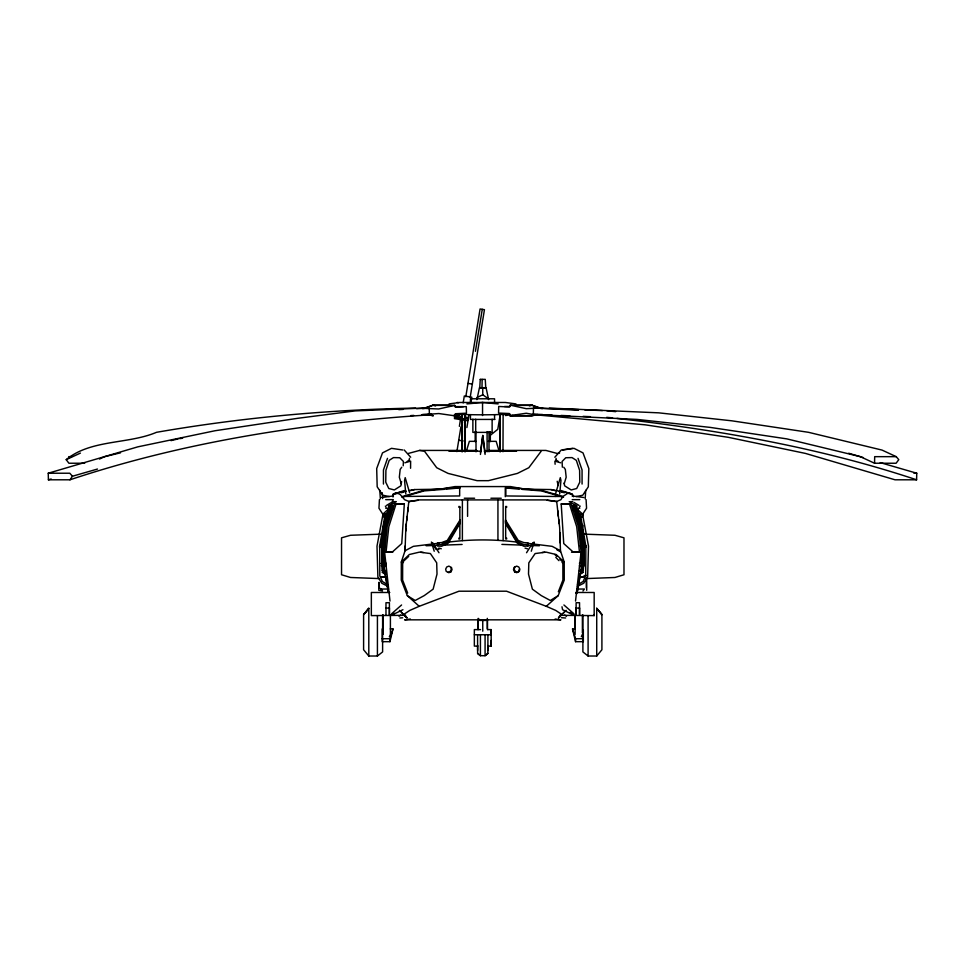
<?xml version="1.0" encoding="UTF-8"?>
<svg xmlns="http://www.w3.org/2000/svg" width="965" height="965" viewBox="0 0 965 965"><rect width="100%" height="100%" fill="white"/><g stroke="black" fill="none" stroke-linecap="round" stroke-linejoin="round"><path stroke-width="1.45" d="M383.117 634.379L383.117 614.886M383.443 484.068L383.455 469.955L387.496 458.339M390.403 614.886L390.403 634.379L389.329 636.719M477.615 650.482L477.615 645.513M478.242 628.77L478.242 618.336M482.753 631.182L482.753 620.748M487.277 628.77L487.277 618.336M487.88 650.47L487.88 645.501M487.916 646.104L491.173 646.104L491.173 629.602L487.916 629.602M575.116 634.379L575.116 614.886M579.543 608.022L579.543 614.536L579.543 602.715L576.117 602.715L576.117 614.536L576.117 608.022M582.39 632.883L582.39 614.886M482.005 387.858L482.126 379.366M393.02 497.023L393.057 494.309L395.119 493.272L406.241 491.149M874.543 463.236L874.688 456.662L896.232 456.662L898.777 459.666L896.099 463.236L874.543 463.236L860.358 456.662L786.801 438.882L710.119 427.386L637.045 419.413L533.331 414.468L526.227 413.249L510.015 415.638L509.267 413.527L498.555 413.056L498.7 406.482L509.411 406.953L510.244 405.167L532.101 405.167L542.185 408.69L542.595 407.893L526.323 408.69L510.244 405.167M537.734 414.998L645.223 424.829L728.201 437.302L805.461 453.417L895.038 479.798L916.593 479.798L916.75 473.224L880.249 462.621M581.413 562.064L581.593 556.13M579.808 577.577L581.075 570.448L581.774 547.131M582.788 547.143L582.052 570.448L583.174 546.926M579.953 570.448L583.101 570.448L583.801 547.143M405.095 550.267L405.252 545.852M405.758 531.1L405.855 528.144M582.848 546.998L582.341 563.246L583.137 546.841M583.861 546.998L583.367 563.246L583.548 560.472M560.906 614.765L560.906 613.849L555.731 610.423L546.299 606.309L506.541 591.207L458.978 591.207L419.22 606.309L407.339 595.67L401.271 580.098L401.307 562.064L405.047 550.762L405.855 527.529L408.834 501.45L404.637 499.713L400.173 494.502L397.737 493.272L395.119 493.272M584.308 546.781L583.282 570.086L584.332 546.745L583.475 565.357M583.33 551.208L583.535 546.829M583.101 570.448L584.199 546.926M403.225 465.781L403.418 461.487L399.739 457.736L393.479 457.591L389.185 460.353L385.904 470.329L385.747 482.162L388.798 488.507L394.335 489.955L400.873 485.817L401.609 481.535M379.414 499.641L378.956 508.229L382.828 514.188L383.238 517.071M585.164 498.881L585.719 490.317M576.865 590.978L576.998 589.277M385.035 545.478L384.878 547.312L379.571 547.312L379.571 545.478M559.712 493.959L560.955 480.437L560.315 477.639L555.514 493.959M409.184 461.27L409.462 458.315M381.247 545.442L383.177 527.831M382.273 545.442L384.36 526.371L388.039 512.487M575.526 601.062L581.099 551.859L578.276 526.359L570.99 503.742L561.184 503.754L563.753 543.572L572.981 551.847L580.93 551.847M381.296 545.466L383.407 526.371L386.724 513.573M382.321 545.466L384.432 526.371L388.4 511.004M406.024 526.673L406.362 523.73M406.687 520.786L407.182 516.371M407.676 511.957L408.171 507.542M383.829 544.381L385.976 526.251L390.174 510.823M480.437 454.443L482.753 435.468L485.069 452.621M383.696 545.671L386.096 526.371L392.128 505.527M480.449 452.621L482.753 435.468L485.081 454.443M454.841 416.265L454.455 418.617L467.494 420.728L467.868 418.388L464.997 417.917M457.374 414.226L456.143 417.881L457.651 414.443M459.376 426.325L460.956 416.615M463.176 402.924L464.31 395.988L471.825 397.206L470.92 402.767M456.879 451.62L460.908 426.844M465.793 396.784L480.075 308.981L484.442 309.681L470.16 397.496M475.431 351.308L482.259 309.331M464.623 431.572L465.275 427.555M466.891 427.555L468.918 415.107M499.894 416.566L497.783 429.304L489.689 435.782M582.643 527.397L582.993 525.286M576.612 590.978L576.949 589.036L584.452 589.036L582.969 590.978M577.311 591.714L577.818 588.831M577.094 592.353L581.075 570.448M576.829 593.656L581.027 570.448M476.927 399.643L479.448 387.689L486.07 387.677L488.592 399.643M382.176 628.903L382.176 641.677L389.944 641.677L392.984 628.903L390.282 628.903M389.474 506.83L388.762 509.713L389.474 509.713L390.68 505.491L392.791 505.491M389.16 511.004L384.89 526.371L382.623 545.635L384.975 526.371L389.51 509.713M514.731 567.094L514.176 569.314L515.286 571.497L517.421 572.341M518.615 571.726L519.17 569.507M387.725 512.487L383.949 526.371L381.609 545.635L383.949 526.371L387.496 513.573M390.089 515.262L391.223 511.1M386.277 524.851L387.435 520.642M389.667 505.491L388.485 509.713L387.701 509.713M391.609 509.713L392.393 506.89M564.199 483.815L566.178 477.205L565.333 469.436L563.777 467.229M466.469 450.788L469.364 441.343L475.998 441.343M531.281 551.232L534.115 542.041L531.703 545.78M389.944 641.677L389.944 638.721L392.984 628.903M558.349 591.774L562.897 580.098L562.86 562.064L559.845 559.23M546.299 606.309L558.18 595.67L564.248 580.098L564.211 562.064L560.472 550.762L559.652 527.529L556.684 501.45L560.87 499.713L562.969 496.468L567.77 493.272L572.45 494.309L573.548 496.758M581.328 636.719L582.39 634.379M391.597 503.32L393.31 499.641L385.711 499.641M448.098 572.341L450.221 571.497L451.331 569.314L450.776 567.094L448.882 566.117L446.759 566.974L445.649 569.157L446.204 571.377L448.797 572.703L450.92 571.847L452.03 569.664L451.475 567.444M464.37 422.079L466.964 417.182M460.028 521.739L448.351 541.425L441.608 544.646L437.543 544.417M449.666 538.253L452.054 534.417M457.639 525.467L460.028 521.631M526.54 552.74L532.825 542.74M541.051 451.379L528.808 467.723L517.421 473.405L488.423 480.667L477.096 480.667L448.098 473.405L436.711 467.723L424.455 451.174L419.606 450.426L408.267 453.466M421.572 414.781L438.798 413.539L454.998 415.843L455.745 413.72L466.457 413.189L466.3 406.615L455.577 407.146L454.744 405.384L438.677 408.979L420.113 408.207L355.217 410.897L298.064 418.255L215.099 430.728L137.826 446.843L48.25 473.224L48.407 479.798L69.963 479.798L72.472 476.228L97.501 469.038M579.531 506.999L580.17 506.094M401.742 467.229L400.173 469.436L399.329 477.205L401.307 483.815M576.37 506.999L577.082 506.094L569.193 501.667M596.72 656.019L601.907 649.747L601.907 614.584L596.72 608.36L596.72 656.019L588.095 656.019L582.896 651.918L582.896 614.934M84.703 463.236L68.901 463.236L66.223 459.666C90.662 439.304 128.152 444.358 156.511 432.308C242.179 417.471 328.776 409.63 415.686 408.086M554.803 457.229L561.316 449.992L572.547 448.339M566.129 610.338L558.53 617.793L560.52 615.694M560.906 615.465L565.08 611.303M558.53 617.793L560.665 615.682M408.69 556.395L402.658 562.064L402.622 580.098L407.676 593.077M391.561 613.812L401.585 604.983M487.916 634.753L487.88 653.426L485.081 655.693L480.425 655.693L477.615 653.426L477.615 645.802M487.88 653.426L485.081 655.693L485.081 634.717M394.251 613.245L392.007 615.031L402.948 609.699M368.799 656.019L368.799 608.36L363.6 614.621L363.6 649.747L368.799 656.019L377.424 656.019L382.61 651.918L382.61 614.934M582.643 572.269L579.362 574.284L583.403 572.269M399.015 616.213L400.849 615.091M558.18 595.67L550.327 600.483L541.256 595.586L532.378 589.157L528.506 574.066L528.82 562.836L535.129 553.548L546.106 552.137L556.154 554.513L564.211 562.064L562.052 562.571M407.182 461.427L409.486 460.04M577.48 584.862L583.125 581.497L585.695 575.9L585.851 546.166L580.568 515.069L576.865 510.811L573.15 509.906L572.667 508.278L577.347 509.291L582.498 514.019L588.505 546.166L587.637 576.949L583.729 583.258L577.48 586.37M386.591 505.358L391.561 502.415M559.133 491.668L561.099 490.534L572.45 494.309M405.047 550.762L413.382 546.335L439.123 543.186M514.598 571.847L516.721 572.703L519.315 571.377L519.87 569.157L518.76 566.974L516.625 566.117L514.043 567.444L513.489 569.664L514.598 571.847L515.286 571.497M477.012 397.532L482.753 394.794L488.543 398.81M66.223 459.666L80.409 453.092M99.479 459.05L104.642 456.662L120.504 452.826M419.22 606.309L409.775 610.423L404.6 613.849L404.6 614.765M424.069 408.533L432.887 405.384L454.744 405.384M448.93 405.167L432.899 405.167L422.815 408.69L422.405 407.893L426.313 407.893M404.419 490.534L393.057 494.309L398.388 493.26M404.878 462.802L410.632 461.125L410.571 468.266M381.211 563.632L383.768 563.234M581.75 565.792L583.101 565.394L583.101 563.632L581.75 563.234M48.407 479.798L51.193 479.002M69.963 479.798C185.377 441.427 306.158 422.996 427.266 414.998M401.971 497.228L424.118 490.908L444.769 489.279M529.375 405.879L532.101 405.167M410.487 490.606L414.588 489.557L440.33 489.183L454.961 486.577L510.545 486.577L525.189 489.183L550.919 489.557L570.399 493.272M170.986 440.631L178.199 438.882M536.25 414.612L531.872 415.638L510.015 415.638M537.698 414.528L531.848 415.843L510.003 415.843L512.946 415.433M559.604 452.971L557.239 453.466L545.913 450.426L488.772 450.426M576.262 496.541L582.751 495.226L588.324 486.794L588.831 468.556L583.005 452.887L574.03 448.339L562.788 449.992M401.054 492.729L403.72 492.198M409.027 490.618L414.588 489.557M179.671 438.665L182.626 438.219M408.834 501.655L418.255 500.28M408.834 501.45L419.606 499.906L545.913 499.906L556.684 501.45M449.075 403.913L459.678 402.477L505.395 402.477L515.986 403.913M505.395 415.529L509.363 414.998M381.742 497.506L393.491 495.913M410.39 619.048L404.6 619.832L560.906 619.832L555.128 619.048M542.004 552.487L544.755 552.137M442.03 542.861L444.937 542.535M447.844 542.209C470.98 539.17 494.538 539.17 517.674 542.209M455.022 414.106C473.441 415.034 491.619 415.034 510.051 414.106M460.233 487.88L446.252 489.171M466.903 403.913L482.548 402.477L498.169 403.913M399.86 617.986L402.682 617.805M527.976 544.417L523.911 544.646L517.168 541.425L505.479 521.739M398.786 409.643L403.249 409.401M416.651 408.69L425.577 408.207M410.837 415.577L413.816 415.42M422.742 414.95L431.669 414.468L422.549 414.468M586.418 578.578L614.97 577.48L623.981 574.754L623.981 537.819L614.97 535.273L581.919 534.055M382.104 534.115L350.548 535.273L341.538 537.819L341.538 574.754L350.548 577.48L379.088 578.578M426.144 545.756L438.134 545.322M442.633 545.153L462.114 544.453M384.589 551.847L387.23 526.359L394.528 503.742L404.335 503.754L401.754 543.572L392.538 551.847L384.589 551.847L389.993 601.062M405.662 615.32L371.344 615.61L371.344 592.486L389.776 592.486M462.404 450.788L448.87 450.993L481.258 451.198M465.227 450.764L476.77 450.715M578.119 551.859L581.099 551.859M392.803 501.679L396.326 501.667L388.437 506.094L389.148 506.999M516.082 405.384L532.113 405.384L540.931 408.533M504.466 406.482L510.232 406.482M454.756 406.615L463.417 406.615M538.374 408.207L556.684 408.702M542.451 414.468L533.331 414.468L533.476 407.893L578.119 410.27M494.816 419.425L470.438 419.425L470.438 414.998M488.169 441.343L496.155 441.343L499.038 450.788M419.606 450.426L476.746 450.426M68.768 456.662L71.639 456.662M48.25 473.224L69.794 473.224L72.472 476.228M913.879 473.224L916.75 473.224M464.262 498.23L474.623 498.23M490.895 498.23L501.257 498.23M572.209 499.641L579.796 499.641M404.251 504.152L395.988 504.14L388.811 526.757L386.036 552.245L392.719 552.245M561.268 504.152L569.531 504.14L576.708 526.757L579.482 552.245L571.497 552.245M459.859 507.325L458.882 507.325L458.882 506.408M505.66 507.325L506.637 507.325L506.637 506.408M385.711 508.229L388.111 508.229M576.202 508.229L579.796 508.229M583.246 545.442L581.147 526.371L576.793 509.713L576.045 509.713L574.826 505.491L572.728 505.491L573.91 509.713M382.828 514.188L387.761 514.188M578.988 514.188L582.679 514.188L586.563 508.229L586.093 499.641M525.02 548.084L527.397 548.771M381.211 563.234L386.133 563.234L386.133 565.792L381.211 565.792M579.386 563.234L584.308 563.234M583.101 563.632L584.308 563.632M579.386 565.792L584.308 565.792M381.645 546.998L382.405 570.448L385.566 570.448M382.104 570.81L386.157 570.81L386.157 574.284L382.876 572.269M579.362 570.81L583.403 570.81M584.078 575.574L586.624 575.574M578.916 577.094L584.452 577.094L579.229 576.986M379.173 582.558L379.173 587.854L381.066 589.036L388.557 589.036M385.976 608.083L389.402 608.083M576.117 608.083L579.543 608.083M479.4 619.265L478.013 619.265L478.013 629.711M479.424 620.423L486.083 620.423M583.33 630.302L583.33 641.677L575.574 641.677L572.534 628.903L575.236 628.903M480.546 629.602L474.346 629.602L474.346 646.104L477.591 646.104L477.591 634.753M474.346 634.753L491.173 634.753L491.173 629.602M382.176 638.721L389.944 638.721M572.534 628.903L575.574 638.721L583.33 638.721M488.736 450.715L516.649 450.993L484.249 451.198M570.363 501.667L572.715 501.679M559.857 615.32L594.175 615.61L594.175 592.486L575.743 592.486L575.96 593.234M501.897 544.393L522.885 545.153M527.385 545.322L539.375 545.756M562.583 408.943L578.819 409.618M584.718 409.86L602.413 410.595M606.84 410.776L615.646 411.657M552.101 415.095L532.921 414.431M560.955 415.457L569.808 415.819M583.077 416.373L590.447 416.675M606.683 417.35L612.558 417.845M549.314 408.086L658.721 412.839L731.808 420.812L808.489 432.308L882.046 450.088L896.232 456.662M519.267 489.171L505.274 487.88L505.274 496.685M561.437 617.709L565.647 617.986M522.222 489.4L541.401 490.908L563.536 497.228M527.843 543.343L552.125 546.335L560.472 550.762M616.949 418.412C718.467 429.992 819.466 447.471 916.593 479.798M420.764 552.137L423.502 552.487M454.37 414.817L459.678 415.529M572.016 495.913L583.777 497.506M547.252 500.28L556.684 501.655M402.731 449.992L391.488 448.339L382.502 452.887L376.688 468.556L377.182 486.794L382.767 495.226L389.257 496.541M467.977 383.394L472.343 384.094M457.084 402.429L458.616 402.682M465.962 417.423L468.471 417.833M456.373 416.518L462.126 417.447M454.684 417.254L463.405 418.665M458.725 440.245L463.091 440.957M561.799 492.198L564.453 492.729M427.302 414.528L433.152 415.843M428.75 414.612L433.128 415.638M403.454 562.571L401.307 562.064L409.353 554.513L419.413 552.137L430.39 553.548L436.699 562.836L437.012 574.066L433.128 589.157L424.262 595.586L415.191 600.483L407.339 595.67M550.919 489.557L555.032 490.606M432.899 405.167L435.625 405.879M560.641 462.802L554.887 461.125L555.116 464.249M383.768 565.792L382.417 565.394L382.417 563.632M848.681 453.236L863.036 457.506M450.221 571.497L450.92 571.847M556.902 549.821L560.472 551.751M573.958 502.415L578.928 505.358M556.033 460.04L558.337 461.427M564.67 615.091L566.503 616.213M382.104 572.269L385.385 574.284L385.385 570.81M570.134 612.365L573.512 615.031L562.571 609.699L561.992 606.78M477.615 653.426L480.425 655.693L480.425 634.717M441.294 548.771L438.918 548.084L438.122 548.771L438.918 549.459M563.922 604.983L573.958 613.812M554.803 554.513L556.817 556.395M399.389 610.338L406.977 617.793L404.998 615.694M401.476 612.341L406.977 617.793M555.816 557.384L558.916 560.653M404.202 449.992L410.704 457.229M381.066 589.036L382.55 590.978L378.811 590.303L378.811 582.39M385.349 506.094L385.988 506.999M436.216 549.519L431.403 542.041L434.226 551.232M432.694 542.74L438.979 552.74M511.064 530.581L513.452 534.417M578.023 458.339L582.064 469.955L582.076 484.068M409.582 492.608L405.204 477.639L404.552 480.437L405.807 493.959M578.023 513.573L581.654 526.371L583.909 545.635M573.379 505.527L579.422 526.371L581.811 545.671M575.852 505.491L577.034 509.713L577.818 509.713L582.1 526.371L584.259 545.442M577.408 511.1L581.557 526.371L583.849 545.671M574.959 509.411L579.543 526.251L581.859 545.78M577.118 511.1L581.147 526.371L583.198 545.466M576.033 506.83L576.744 509.713M557.191 481.258L558.132 485.492M383.744 547.131L384.48 570.448L388.425 592.208M384.492 570.448L388.425 592.353M564.151 482.958L564.634 485.817L571.183 489.955L576.708 488.507L579.772 482.162L579.615 470.329L576.334 460.353L572.04 457.591L565.78 457.736L562.088 461.487L562.366 467.217M582.631 530.955L584.38 545.297L582.703 530.955M582.703 531.148L584.392 545.297M582.836 545.671L580.544 526.371L576.009 509.713L580.628 526.371L582.896 545.635M582.1 526.371L584.223 545.466M557.673 510.485L558.337 516.371M558.663 519.315L559.157 523.73M556.057 458.315L556.335 461.27M454.394 415.143L454.612 417.628M580.484 545.478L580.641 547.312L585.948 547.312L585.948 545.478M382.249 492.705L382.647 498.628M379.8 490.317L380.355 498.881M559.809 532.571L560.17 542.897M382.671 546.998L383.431 570.448L382.731 547.143M381.706 547.143L382.442 570.448M429.232 408.207L429.389 414.781M594.175 614.536L594.175 615.61M588.095 615.803L588.095 656.019M586.624 578.119L586.708 590.303M586.334 578.264L586.334 587.854M575.574 638.721L575.574 641.677M575.273 615.742L575.273 629.264M506.637 538.072L506.637 538.977L505.66 538.977L505.66 506.408M503.139 499.906L503.139 540.581M503.127 414.709L502.982 451.717M500.196 414.709L500.196 451.717M500.039 414.709L500.039 451.717M497.94 499.906L497.94 540.4M494.562 403.213L494.562 398.786L470.438 398.786L470.438 403.213M494.562 414.998L494.562 419.425M492.126 419.22L492.126 432.38L472.874 432.38L472.874 419.22M491.173 640.41L491.173 646.104M490.329 431.632L490.329 441.62M489.002 431.681L489.002 451.837M487.506 619.265L487.506 629.711M487.096 431.681L487.096 451.837M482.753 387.677L482.753 394.769M482.548 402.477L482.548 415.529M476.01 431.681L476.01 451.837M475.697 419.22L475.697 432.38M475.19 431.632L475.19 441.62M467.579 499.906L467.579 516.359M465.287 414.709L465.287 451.717M464.804 414.709L464.804 451.717M462.344 414.709L462.344 451.717M462.38 499.906L462.38 540.581M461.873 414.709L461.873 451.717M459.859 506.408L459.859 538.977L458.882 538.977L458.882 538.072M389.402 608.022L389.402 614.536L389.402 602.715L385.976 602.715L385.976 614.536M383.274 615.742L383.274 629.264M377.424 615.803L377.424 656.019M480.244 379.366L479.762 387.858L485.757 387.858L485.262 379.366L480.244 379.366M582.679 514.188L582.281 517.071L582.679 514.188M384.951 515.069L379.667 546.166L379.812 575.9L382.393 581.497L388.026 584.862L388.039 586.37L381.79 583.258L377.882 576.949L377.001 546.166L383.021 514.019L388.171 509.291L392.839 508.278L392.357 509.906L388.654 510.811L384.951 515.069M460.028 523.38L448.351 543.066L441.608 546.25L437.543 546.021L437.543 542.837L441.608 542.607L447.278 540.448L460.028 519.978L460.028 523.38M368.799 608.384L363.6 614.621L368.799 608.36M424.25 490.28L402.55 496.468L459.666 495.95L459.666 487.313L424.25 490.28M527.976 546.021L523.911 546.25L517.168 543.066L505.479 523.38L505.479 519.978L518.241 540.448L523.911 542.607L527.976 542.837L527.976 546.021M386.29 576.986L381.066 577.094L386.29 576.986M555.225 496.468L505.853 495.95L505.853 487.313L541.269 490.28L562.969 496.468L555.225 496.468M601.907 614.621L596.72 608.384L601.907 614.621"/></g></svg>
